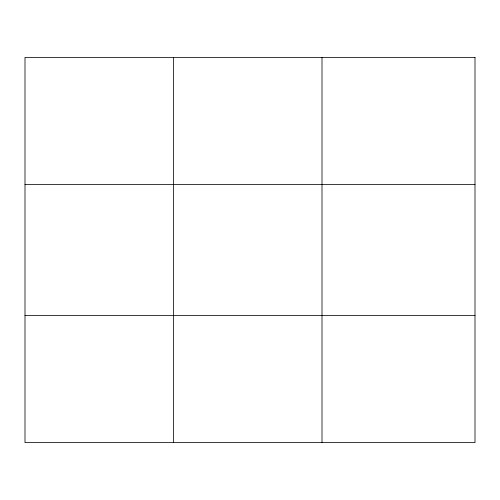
<?xml version="1.0" encoding="UTF-8"?>
<svg xmlns="http://www.w3.org/2000/svg" width="500" height="500" viewBox="0 0 500 500"><rect width="100%" height="100%" fill="white"/><g stroke="black" fill="none" stroke-linecap="round" stroke-linejoin="round"><path stroke-width="0.75" d="M173.5 442.612L173.5 57.387M322 442.612L322 57.387M25 184.513L475 184.513M25 315.487L475 315.487M475 57.387L475 442.612L25 442.612L25 57.387L475 57.387"/></g></svg>
